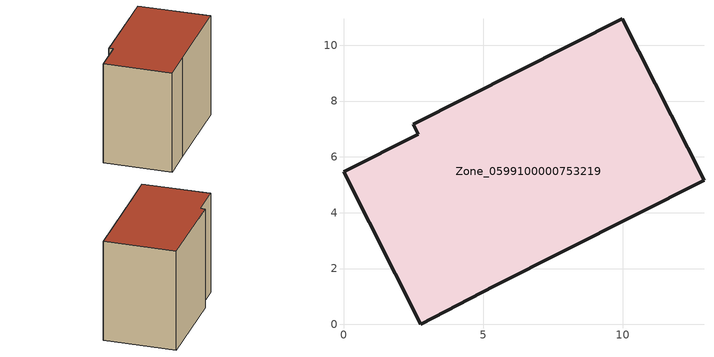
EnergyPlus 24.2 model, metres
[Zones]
Zone_0599100000753219
 floor ground (C_G): 5.42,1.39 2.76,0 0,5.46 2.68,6.82 2.5,7.17 9.98,10.96 12.91,5.17 z2.86
 wall outside (C_F): 2.76,0 5.42,1.39 12.91,5.17 9.98,10.96 2.5,7.17 2.68,6.82 0,5.46 2.76,0 z2.86:12.23
 roof outside (C_R): 2.68,6.82 0,5.46 2.76,0 5.42,1.39 12.91,5.17 9.98,10.96 2.5,7.17 z12.23
[BUILDING]
Pand.0599100000753219: North Axis=0; Terrain=City; Loads Convergence Tolerance Value=0.04; Temperature Convergence Tolerance Value=0.4; Solar Distribution=FullExterior; Maximum Number of Warmup Days=25; Minimum Number of Warmup Days=1
[Site:Location]
Rotterdam.The.Hague.AP_ZH_NLD Design_Conditions: Latitude=51.96; Longitude=4.45; Time Zone=1; Elevation=-4.5
[SITE:GROUNDTEMPERATURE:BUILDINGSURFACE]
18, 18, 18, 18, 18, 18, 18, 18, 18, 18, 18, 18
[MATERIAL] Thermal Absorptance=0.9; Solar Absorptance=0.7; Visible Absorptance=0.7
Name | Roughness | Thickness | Conductivity | Density | Specific Heat
G.TI.2006-2014 | MediumSmooth | 0.15 | 0.06 | 540 | 1210
F.TI.2006-2014 | Rough | 0.3 | 0.12 | 1920 | 840
R.TI.2006-2014 | MediumRough | 0.2 | 0.08 | 1500 | 1000
[CONSTRUCTION]
C_G: G.TI.2006-2014
C_F: F.TI.2006-2014
C_R: R.TI.2006-2014
[ZONE]
Zone_0599100000753219: Type=1; Multiplier=1; Ceiling Height=Autocalculate; Volume=Autocalculate; Floor Area=autocalculate; Part of Total Floor Area=Yes
[ZONEINFILTRATION:DESIGNFLOWRATE]
Infil_Zone_0599100000753219: Zone or ZoneList or Space or SpaceList=Zone_0599100000753219; Schedule=AlwaysOn; Design Flow Rate Calculation Method=Flow/Area; Flow Rate per Floor Area=0.0015; Constant Term Coefficient=1; Temperature Term Coefficient=0; Velocity Term Coefficient=0; Velocity Squared Term Coefficient=0
[HVACTEMPLATE:ZONE:IDEALLOADSAIRSYSTEM]
Zone_0599100000753219: Maximum Heating Supply Air Temperature=50; Minimum Cooling Supply Air Temperature=13; Maximum Heating Supply Air Humidity Ratio=0.0156; Minimum Cooling Supply Air Humidity Ratio=0.0077; Heating Limit=NoLimit; Cooling Limit=NoLimit; Dehumidification Control Type=ConstantSensibleHeatRatio; Cooling Sensible Heat Ratio=0.7; Dehumidification Setpoint=60; Humidification Control Type=None; Humidification Setpoint=30; Outdoor Air Method=None; Outdoor Air Flow Rate per Person=0.00944; Outdoor Air Flow Rate per Zone Floor Area=0; Outdoor Air Flow Rate per Zone=0; Demand Controlled Ventilation Type=None; Outdoor Air Economizer Type=NoEconomizer; Heat Recovery Type=None; Sensible Heat Recovery Effectiveness=0.7; Latent Heat Recovery Effectiveness=0.65
[ZONECONTROL:THERMOSTAT]
ThermostatControl_Zone_0599100000753219: Zone or ZoneList=Zone_0599100000753219; Control Type Schedule=DualSetpointControlType; Control 1=Thermostat_Zone_0599100000753219; Temperature Difference Between Cutout And Setpoint=0
[THERMOSTATSETPOINT:DUALSETPOINT]
Thermostat_Zone_0599100000753219: Heating Setpoint Temperature Schedule=HeatingSetpoint_Zone_0599100000753219; Cooling Setpoint Temperature Schedule=CoolingSetpoint_Zone_0599100000753219
[SCHEDULE:COMPACT]
HeatingSetpoint_Zone_0599100000753219: Through: 12/31, For: AllDays, Until: 24:00, 21
CoolingSetpoint_Zone_0599100000753219: Through: 12/31, For: AllDays, Until: 24:00, 24
DualSetpointControlType: Through: 12/31, For: AllDays, Until: 24:00, 4
AlwaysOn: Through: 12/31, For: AllDays, Until: 24:00, 1
